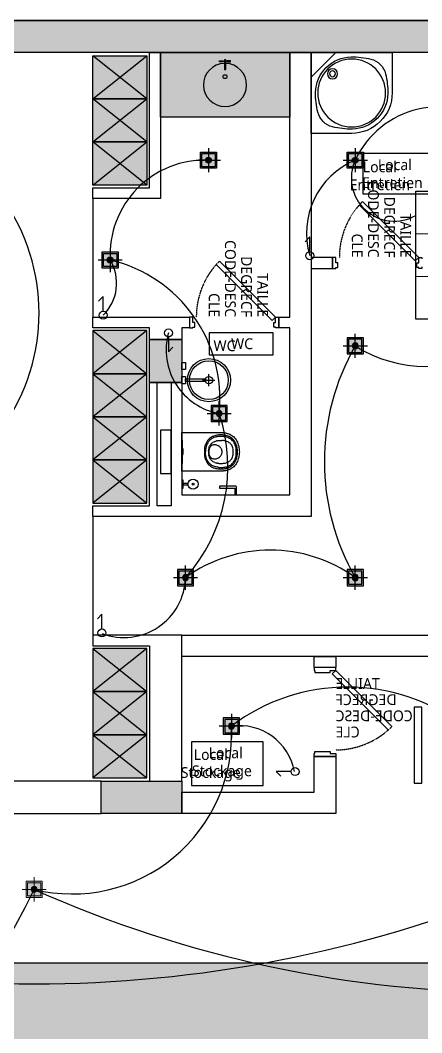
# Model space of a CAD drawing. Header units: millimetres. Extents: x 31778 to 54642, y 18502 to 28743.
# Drawn here: x 37809 to 38182, y 21075 to 22014 of the extents above; entities that cross this region are included whole.
import ezdxf
from ezdxf.enums import TextEntityAlignment as Align

# ---------------------------------------------------------------- set-up
doc = ezdxf.new("R2010")
doc.units = ezdxf.units.MM
doc.linetypes.add('ACAD_ISO03W100', pattern=[30, 12, -18])
doc.linetypes.add('PROJECTION', pattern=[0.375, 0.25, -0.125])
doc.layers.add('A-ANNO-050-LEGN', color=4, linetype='Continuous', lineweight=5)
doc.layers.add('STRUCTURE POUTRES', color=5, linetype='ACAD_ISO03W100', lineweight=20)
doc.layers.add('A-TECH-ELEC-VU', color=1, linetype='Continuous', lineweight=9, true_color=0xff0000)
doc.layers.add('CIRCUITS ECLAIRAGE', color=1, linetype='Continuous')
doc.layers.add('Plan Archi', color=8, linetype='Continuous')
doc.styles.add('0-TEXT-ANNO', font='', dxfattribs={"height": 2.5})
doc.styles.add('0-TEXT-BASE', font='')
doc.styles.add('Verdana', font='verdana.ttf')
doc.styles.get('0-TEXT-ANNO').set_extended_font_data('Roboto Light')
doc.styles.get('0-TEXT-BASE').set_extended_font_data('Roboto Light')

# ---------------------------------------------------------------- blocks, each defined once
blk = doc.blocks.new('LAV_ENTRETIEN')
at = {"color": 252}
blk.add_line((0, 0.227), (-0.227, 0), dxfattribs=at)
for points in [[(-0.75, 0), (0, 0), (0, 0.75), (-0.375, 0.75, 0.414214), (-0.75, 0.375), (-0.75, 0)], [(-0.1968, 0.6892, 0.06511), (-0.381, 0.7099, 0.194228), (-0.6119, 0.6119, 0.194228), (-0.7099, 0.381, 0.06511), (-0.6892, 0.1968, 0.278572), (-0.5532, 0.0608, 0.06511), (-0.369, 0.0401, 0.194228), (-0.1381, 0.1381, 0.194228), (-0.0401, 0.369, 0.06511), (-0.0608, 0.5532, 0.278572), (-0.1968, 0.6892, 487439.351503)]]:
    blk.add_lwpolyline(points, format="xyb", close=True, dxfattribs=at)
for centre, radius in [((-0.375, 0.375), 0.315), ((-0.1968, 0.1968), 0.0475), ((-0.1968, 0.1968), 0.0275)]:
    blk.add_circle(centre, radius, dxfattribs=at)
blk = doc.blocks.new('*U173')
at = {"color": 252}
for p, q in [((-0.1552, 0.3345), (-0.1537, 0.3247)), ((-0.1537, 0.3247), (-0.1516, 0.3148)), ((-0.1516, 0.3148), (-0.1489, 0.3047)), ((-0.1489, 0.3047), (-0.1454, 0.2946)), ((-0.1454, 0.2946), (-0.1411, 0.2845)), ((-0.1413, 0.3355), (-0.1399, 0.3262)), ((-0.1411, 0.2845), (-0.1359, 0.2746)), ((-0.1399, 0.3262), (-0.1379, 0.3167)), ((-0.1379, 0.3167), (-0.1353, 0.3071)), ((-0.1353, 0.3071), (-0.132, 0.2976)), ((-0.132, 0.2976), (-0.128, 0.2881)), ((-0.128, 0.2881), (-0.1231, 0.2789)), ((-0.103, 0.3301), (-0.1013, 0.3218)), ((-0.099, 0.3136), (-0.1013, 0.3218)), ((-0.0963, 0.3055), (-0.099, 0.3136)), ((-0.0963, 0.3055), (-0.093, 0.2978)), ((-0.0891, 0.2904), (-0.093, 0.2978)), ((-0.0847, 0.2835), (-0.0891, 0.2904)), ((-0.0847, 0.2835), (-0.0797, 0.2771)), ((-0.0645, 0.3058), (-0.0646, 0.2997)), ((-0.0646, 0.2997), (-0.0641, 0.2936)), ((-0.064, 0.3119), (-0.0645, 0.3058)), ((-0.0641, 0.2936), (-0.0631, 0.2875)), ((-0.063, 0.318), (-0.064, 0.3119)), ((-0.0631, 0.2875), (-0.0617, 0.2816)), ((-0.0615, 0.3239), (-0.063, 0.318)), ((-0.0596, 0.3297), (-0.0615, 0.3239)), ((0.062, 0.3234), (0.0601, 0.3292)), ((0.0619, 0.281), (0.0634, 0.287)), ((0.0635, 0.3174), (0.062, 0.3234)), ((0.0634, 0.287), (0.0644, 0.293)), ((0.0644, 0.3114), (0.0635, 0.3174)), ((0.0649, 0.3053), (0.0644, 0.3114)), ((0.0644, 0.293), (0.0649, 0.2991)), ((0.0649, 0.2991), (0.0649, 0.3053)), ((0.0871, 0.2835), (0.0821, 0.2771)), ((0.0871, 0.2835), (0.0915, 0.2904)), ((0.0954, 0.2978), (0.0915, 0.2904)), ((0.0987, 0.3055), (0.0954, 0.2978)), ((0.0987, 0.3055), (0.1015, 0.3136)), ((0.1015, 0.3136), (0.1037, 0.3218)), ((0.1054, 0.3301), (0.1037, 0.3218)), ((0.1304, 0.2881), (0.1255, 0.2789)), ((0.1344, 0.2976), (0.1304, 0.2881)), ((0.1377, 0.3071), (0.1344, 0.2976)), ((0.1403, 0.3167), (0.1377, 0.3071)), ((0.1383, 0.2746), (0.1435, 0.2845)), ((0.1423, 0.3262), (0.1403, 0.3167)), ((0.1437, 0.3355), (0.1423, 0.3262)), ((0.1435, 0.2845), (0.1478, 0.2946)), ((0.1478, 0.2946), (0.1513, 0.3047)), ((0.1513, 0.3047), (0.154, 0.3148)), ((0.154, 0.3148), (0.1561, 0.3247)), ((0.1561, 0.3247), (0.1576, 0.3345)), ((-0.1359, 0.2746), (-0.1297, 0.265)), ((-0.1297, 0.265), (-0.1225, 0.2557)), ((-0.1231, 0.2789), (-0.1174, 0.27)), ((-0.1225, 0.2557), (-0.114, 0.2469)), ((-0.1174, 0.27), (-0.1108, 0.2616)), ((-0.114, 0.2469), (-0.1044, 0.2387)), ((-0.1108, 0.2616), (-0.1032, 0.2536)), ((-0.1044, 0.2387), (-0.0934, 0.2311)), ((-0.1032, 0.2536), (-0.0945, 0.2461)), ((-0.0945, 0.2461), (-0.0847, 0.2394)), ((-0.0934, 0.2311), (-0.0811, 0.2245)), ((-0.0847, 0.2394), (-0.0737, 0.2335)), ((-0.0811, 0.2245), (-0.0674, 0.2188)), ((-0.0741, 0.2713), (-0.0797, 0.2771)), ((-0.0681, 0.2661), (-0.0741, 0.2713)), ((-0.0737, 0.2335), (-0.0615, 0.2284)), ((-0.0681, 0.2661), (-0.0613, 0.2615)), ((-0.0674, 0.2188), (-0.0523, 0.2142)), ((-0.0617, 0.2816), (-0.0612, 0.2801)), ((-0.0615, 0.2284), (-0.0479, 0.2243)), ((-0.0613, 0.2615), (-0.0539, 0.2575)), ((-0.0612, 0.2801), (-0.0605, 0.2786)), ((-0.0605, 0.2786), (-0.0598, 0.2772)), ((-0.0598, 0.2772), (-0.0591, 0.2757)), ((-0.0591, 0.2757), (-0.0582, 0.2743)), ((-0.0582, 0.2743), (-0.0573, 0.2729)), ((-0.0573, 0.2729), (-0.0563, 0.2715)), ((-0.0563, 0.2715), (-0.0552, 0.2702)), ((-0.0552, 0.2702), (-0.054, 0.2689)), ((-0.054, 0.2689), (-0.0528, 0.2676)), ((-0.0456, 0.254), (-0.0539, 0.2575)), ((-0.0528, 0.2676), (-0.0515, 0.2663)), ((-0.0523, 0.2142), (-0.0359, 0.2108)), ((-0.0515, 0.2663), (-0.0501, 0.2651)), ((-0.0501, 0.2651), (-0.0487, 0.2639)), ((-0.0487, 0.2639), (-0.0472, 0.2627)), ((-0.0479, 0.2243), (-0.033, 0.2212)), ((-0.0472, 0.2627), (-0.0456, 0.2616)), ((-0.0456, 0.2616), (-0.044, 0.2605)), ((-0.0456, 0.254), (-0.0361, 0.2512)), ((-0.044, 0.2605), (-0.0423, 0.2595)), ((-0.0423, 0.2595), (-0.0406, 0.2585)), ((-0.0406, 0.2585), (-0.0388, 0.2575)), ((-0.0388, 0.2575), (-0.0369, 0.2566)), ((-0.0369, 0.2566), (-0.035, 0.2557)), ((-0.0361, 0.2512), (-0.0253, 0.249)), ((-0.0359, 0.2108), (-0.018, 0.2088)), ((-0.035, 0.2557), (-0.0331, 0.2549)), ((-0.0331, 0.2549), (-0.0311, 0.2541)), ((-0.033, 0.2212), (-0.0166, 0.2193)), ((-0.0311, 0.2541), (-0.0291, 0.2534)), ((-0.0291, 0.2534), (-0.027, 0.2527)), ((-0.027, 0.2527), (-0.0249, 0.252)), ((-0.0129, 0.2475), (-0.0253, 0.249)), ((-0.0249, 0.252), (-0.0228, 0.2515)), ((-0.0228, 0.2515), (-0.0206, 0.2509)), ((-0.0206, 0.2509), (-0.0184, 0.2505)), ((-0.0184, 0.2505), (-0.0162, 0.25)), ((-0.018, 0.2088), (0.0012, 0.2081)), ((-0.0166, 0.2193), (0.0012, 0.2187)), ((-0.0162, 0.25), (-0.0139, 0.2497)), ((-0.0139, 0.2497), (-0.0117, 0.2493)), ((-0.0129, 0.2475), (0.0012, 0.247)), ((-0.0117, 0.2493), (-0.0094, 0.2491)), ((-0.0094, 0.2491), (-0.0071, 0.2489)), ((-0.0071, 0.2489), (-0.0048, 0.2487)), ((-0.0048, 0.2487), (-0.0025, 0.2486)), ((-0.0025, 0.2486), (-0.0002, 0.2486)), ((-0.0002, 0.2486), (0.0021, 0.2486)), ((0.0012, 0.247), (0.0153, 0.2475)), ((0.019, 0.2193), (0.0012, 0.2187)), ((0.0012, 0.2081), (0.0204, 0.2088)), ((0.0021, 0.2486), (0.0045, 0.2487)), ((0.0045, 0.2487), (0.0068, 0.2488)), ((0.0068, 0.2488), (0.0091, 0.249)), ((0.0091, 0.249), (0.0113, 0.2492)), ((0.0113, 0.2492), (0.0136, 0.2495)), ((0.0136, 0.2495), (0.0159, 0.2499)), ((0.0153, 0.2475), (0.0277, 0.249)), ((0.0159, 0.2499), (0.0181, 0.2503)), ((0.0181, 0.2503), (0.0203, 0.2507)), ((0.0354, 0.2212), (0.019, 0.2193)), ((0.0203, 0.2507), (0.0225, 0.2512)), ((0.0204, 0.2088), (0.0383, 0.2108)), ((0.0225, 0.2512), (0.0246, 0.2518)), ((0.0246, 0.2518), (0.0267, 0.2524)), ((0.0267, 0.2524), (0.0288, 0.2531)), ((0.0385, 0.2512), (0.0277, 0.249)), ((0.0288, 0.2531), (0.0309, 0.2538)), ((0.0309, 0.2538), (0.0329, 0.2546)), ((0.0329, 0.2546), (0.0348, 0.2554)), ((0.0348, 0.2554), (0.0368, 0.2562)), ((0.0503, 0.2243), (0.0354, 0.2212)), ((0.0368, 0.2562), (0.0386, 0.2571)), ((0.0383, 0.2108), (0.0547, 0.2142)), ((0.0385, 0.2512), (0.048, 0.254)), ((0.0386, 0.2571), (0.0404, 0.2581)), ((0.0404, 0.2581), (0.0422, 0.2591)), ((0.0422, 0.2591), (0.0439, 0.2601)), ((0.0439, 0.2601), (0.0456, 0.2612)), ((0.0456, 0.2612), (0.0472, 0.2623)), ((0.0472, 0.2623), (0.0487, 0.2634)), ((0.048, 0.254), (0.0563, 0.2575)), ((0.0487, 0.2634), (0.0501, 0.2646)), ((0.0501, 0.2646), (0.0515, 0.2658)), ((0.0639, 0.2284), (0.0503, 0.2243)), ((0.0515, 0.2658), (0.0529, 0.2671)), ((0.0529, 0.2671), (0.0541, 0.2683)), ((0.0541, 0.2683), (0.0553, 0.2697)), ((0.0547, 0.2142), (0.0698, 0.2188)), ((0.0553, 0.2697), (0.0564, 0.271)), ((0.0563, 0.2575), (0.0638, 0.2615)), ((0.0564, 0.271), (0.0575, 0.2724)), ((0.0575, 0.2724), (0.0584, 0.2737)), ((0.0584, 0.2737), (0.0593, 0.2752)), ((0.0593, 0.2752), (0.0601, 0.2766)), ((0.0601, 0.2766), (0.0609, 0.278)), ((0.0609, 0.278), (0.0619, 0.281)), ((0.0705, 0.2661), (0.0638, 0.2615)), ((0.0761, 0.2335), (0.0639, 0.2284)), ((0.0698, 0.2188), (0.0835, 0.2245)), ((0.0705, 0.2661), (0.0765, 0.2713)), ((0.0871, 0.2394), (0.0761, 0.2335)), ((0.0821, 0.2771), (0.0765, 0.2713)), ((0.0835, 0.2245), (0.0958, 0.2311)), ((0.0969, 0.2461), (0.0871, 0.2394)), ((0.0958, 0.2311), (0.1068, 0.2387)), ((0.1056, 0.2536), (0.0969, 0.2461)), ((0.1132, 0.2616), (0.1056, 0.2536)), ((0.1068, 0.2387), (0.1164, 0.2469)), ((0.1198, 0.27), (0.1132, 0.2616)), ((0.1164, 0.2469), (0.1249, 0.2557)), ((0.1255, 0.2789), (0.1198, 0.27)), ((0.1249, 0.2557), (0.1321, 0.265)), ((0.1321, 0.265), (0.1383, 0.2746)), ((-0.1079, 0.0028), (-0.1091, 0)), ((0.1091, 0), (-0.1091, 0)), ((-0.1079, 0.0028), (-0.032, 0.0028)), ((-0.032, 0.0028), (-0.032, 0.0078)), ((-0.032, 0.0078), (-0.0204, 0.0078)), ((-0.032, 0.0028), (0.032, 0.0028)), ((-0.0204, 0.0078), (-0.0204, 0.0128)), ((0.0204, 0.0128), (-0.0204, 0.0128)), ((0.0204, 0.0078), (-0.0204, 0.0078)), ((0.0204, 0.0078), (0.0204, 0.0128)), ((0.032, 0.0078), (0.0204, 0.0078)), ((0.032, 0.0028), (0.032, 0.0078)), ((0.032, 0.0028), (0.1079, 0.0028)), ((0.1079, 0.0028), (0.1091, 0))]:
    blk.add_line(p, q, dxfattribs=at)
for points in [[(0.18, 0), (-0.18, 0), (-0.18, 0.3591), (-0.1797, 0.3646), (-0.1793, 0.3702), (-0.1788, 0.3758), (-0.1782, 0.3814), (-0.1776, 0.3869), (-0.1768, 0.3925), (-0.1768, 0.3928), (-0.1759, 0.3981), (-0.175, 0.4036), (-0.1739, 0.4091), (-0.1728, 0.4147), (-0.1716, 0.4202), (-0.1702, 0.4257), (-0.1672, 0.4355), (-0.1633, 0.4452), (-0.1583, 0.4546), (-0.1524, 0.4637), (-0.1457, 0.4724), (-0.138, 0.4807), (-0.1296, 0.4885), (-0.1204, 0.4958), (-0.1105, 0.5025), (-0.0999, 0.5087), (-0.0887, 0.5142), (-0.0771, 0.519), (-0.0649, 0.5232), (-0.0524, 0.5266), (-0.0396, 0.5293), (-0.0265, 0.5312), (-0.0133, 0.5324), (0, 0.5328), (0.0133, 0.5324), (0.0265, 0.5312), (0.0396, 0.5293), (0.0524, 0.5266), (0.0649, 0.5232), (0.0771, 0.519), (0.0887, 0.5142), (0.0999, 0.5087), (0.1105, 0.5025), (0.1204, 0.4958), (0.1296, 0.4885), (0.138, 0.4807), (0.1457, 0.4724), (0.1524, 0.4637), (0.1525, 0.4636), (0.1583, 0.4546), (0.1633, 0.4452), (0.1672, 0.4355), (0.1702, 0.4257), (0.1716, 0.4202), (0.1728, 0.4147), (0.1739, 0.4091), (0.175, 0.4036), (0.1759, 0.3981), (0.1768, 0.3928), (0.1768, 0.3925), (0.1776, 0.3869), (0.1782, 0.3814), (0.1788, 0.3758), (0.1793, 0.3702), (0.1797, 0.3646), (0.18, 0.3591)], [(-0.2, -0.2), (0.2, -0.2), (0.2, -0.1), (-0.2, -0.1)]]:
    blk.add_lwpolyline(points, close=True, dxfattribs=at)
for points in [[(0.1576, 0.3345), (0.1586, 0.344), (0.1591, 0.353), (0.1593, 0.3617), (0.1591, 0.3703), (0.1586, 0.3794), (0.1576, 0.3888), (0.157, 0.3928), (0.1561, 0.3986), (0.154, 0.4085), (0.1525, 0.4141), (0.1513, 0.4186), (0.1478, 0.4287), (0.1435, 0.4388), (0.1383, 0.4487), (0.1321, 0.4583), (0.1249, 0.4676), (0.1164, 0.4764), (0.1068, 0.4847), (0.0958, 0.4922), (0.0835, 0.4989), (0.0698, 0.5045), (0.0547, 0.5091), (0.0383, 0.5125), (0.0204, 0.5146), (0.0012, 0.5153), (-0.018, 0.5146), (-0.0359, 0.5125), (-0.0523, 0.5091), (-0.0674, 0.5045), (-0.0811, 0.4989), (-0.0934, 0.4922), (-0.1044, 0.4847), (-0.114, 0.4764), (-0.1225, 0.4676), (-0.1297, 0.4583), (-0.1359, 0.4487), (-0.1411, 0.4388), (-0.1454, 0.4287), (-0.1489, 0.4186), (-0.1516, 0.4085), (-0.1537, 0.3986), (-0.1546, 0.3928), (-0.1552, 0.3888), (-0.1562, 0.3794), (-0.1567, 0.3703), (-0.1569, 0.3617), (-0.1567, 0.353), (-0.1562, 0.344), (-0.1552, 0.3345)], [(0.1437, 0.3355), (0.1447, 0.3446), (0.1452, 0.3534), (0.1454, 0.3617), (0.1452, 0.37), (0.1447, 0.3787), (0.1437, 0.3878), (0.143, 0.3928), (0.1423, 0.3971), (0.1403, 0.4066), (0.1377, 0.4162), (0.1344, 0.4257), (0.1304, 0.4352), (0.1255, 0.4444), (0.1198, 0.4533), (0.1132, 0.4618), (0.1056, 0.4698), (0.0969, 0.4772), (0.0871, 0.4839), (0.0761, 0.4898), (0.0639, 0.4949), (0.0503, 0.499), (0.0354, 0.5021), (0.019, 0.504), (0.0012, 0.5046), (-0.0166, 0.504), (-0.033, 0.5021), (-0.0479, 0.499), (-0.0615, 0.4949), (-0.0737, 0.4898), (-0.0847, 0.4839), (-0.0945, 0.4772), (-0.1032, 0.4698), (-0.1108, 0.4618), (-0.1174, 0.4533), (-0.1231, 0.4444), (-0.128, 0.4352), (-0.132, 0.4257), (-0.1353, 0.4162), (-0.1379, 0.4066), (-0.1399, 0.3971), (-0.1406, 0.3928), (-0.1413, 0.3878), (-0.1423, 0.3787), (-0.1428, 0.37), (-0.143, 0.3617), (-0.1428, 0.3534), (-0.1423, 0.3446), (-0.1413, 0.3355)], [(0.1054, 0.3301), (0.1067, 0.3383), (0.1075, 0.3464), (0.108, 0.3542), (0.1082, 0.3617), (0.108, 0.3691), (0.1075, 0.3769), (0.1067, 0.385), (0.1055, 0.3928), (0.1054, 0.3933), (0.1037, 0.4015), (0.1015, 0.4097), (0.0987, 0.4178), (0.0954, 0.4255), (0.0915, 0.4329), (0.0871, 0.4398), (0.0821, 0.4462), (0.0765, 0.452), (0.0705, 0.4572), (0.0638, 0.4618), (0.0563, 0.4658), (0.048, 0.4693), (0.0385, 0.4721), (0.0277, 0.4744), (0.0153, 0.4758), (0.0012, 0.4763), (-0.0129, 0.4758), (-0.0253, 0.4744), (-0.0361, 0.4721), (-0.0456, 0.4693), (-0.0539, 0.4658), (-0.0613, 0.4618), (-0.0681, 0.4572), (-0.0741, 0.452), (-0.0797, 0.4462), (-0.0847, 0.4398), (-0.0891, 0.4329), (-0.093, 0.4255), (-0.0963, 0.4178), (-0.099, 0.4097), (-0.1013, 0.4015), (-0.103, 0.3933), (-0.1031, 0.3928), (-0.1043, 0.385), (-0.1051, 0.3769), (-0.1056, 0.3691)], [(-0.103, 0.3301), (-0.1043, 0.3383), (-0.1051, 0.3464), (-0.1056, 0.3542), (-0.1058, 0.3617), (-0.1056, 0.3691)], [(0.0601, 0.3292), (0.0578, 0.3347), (0.0549, 0.3401), (0.0517, 0.3451), (0.0481, 0.3498), (0.0441, 0.3542), (0.0398, 0.3582), (0.0352, 0.3617), (0.0303, 0.3648), (0.0252, 0.3674), (0.0199, 0.3695), (0.0144, 0.3711), (0.0089, 0.3722), (0.0033, 0.3728), (-0.0024, 0.3728), (-0.008, 0.3723), (-0.0136, 0.3713), (-0.0191, 0.3697), (-0.0244, 0.3676), (-0.0295, 0.3651), (-0.0344, 0.362), (-0.0391, 0.3585), (-0.0434, 0.3546), (-0.0474, 0.3502), (-0.0511, 0.3456), (-0.0543, 0.3405), (-0.0572, 0.3352), (-0.0596, 0.3297)]]:
    blk.add_lwpolyline(points, dxfattribs=at)
blk = doc.blocks.new('RANG_VEST')
at = {"true_color": 0xffffff}
h = blk.add_hatch(color=7, dxfattribs=at)
h.dxf.hatch_style = 1
h.paths.add_polyline_path([(0.5, -0.4), (0.5, 0), (0, 0), (0, -0.4)])
blk.add_lwpolyline([(0.5, -0.4), (0.5, 0), (0, 0), (0, -0.4)], close=True)
blk.add_lwpolyline([(0, 0), (0.5, -0.4), (0.5, 0), (0, -0.4)])
blk = doc.blocks.new('SPOT-NORMAL')
at = {"true_color": 0xffffff}
h = blk.add_hatch(color=7, dxfattribs=at)
h.dxf.hatch_style = 1
h.paths.add_polyline_path([(-0.075, 0.075), (0.075, 0.075), (0.075, -0.075), (-0.075, -0.075)])
h = blk.add_hatch(color=256)
h.dxf.hatch_style = 1
edge = h.paths.add_edge_path()
edge.add_arc((0, 0), 0.0273, 0, 360)
for points in [[(0, 0.1125), (0, -0.1125)], [(-0.1125, 0), (0.1125, 0)]]:
    blk.add_lwpolyline(points)
at = {"flags": 128}
for points in [[(-0.075, 0.075), (0.075, 0.075), (0.075, -0.075), (-0.075, -0.075)], [(-0.0614, 0.0614), (0.0614, 0.0614), (0.0614, -0.0614), (-0.0614, -0.0614)]]:
    blk.add_lwpolyline(points, close=True, dxfattribs=at)
blk.add_circle((0, 0), 0.0273)
blk = doc.blocks.new('*U190')
at = {"layer": 'A-TECH-ELEC-VU', "xscale": -99.91905715994717, "yscale": 99.91905715994717, "zscale": 99.91905715994717, "rotation": 180}
blk.add_blockref('SPOT-NORMAL', (0, 0), dxfattribs=at)
blk = doc.blocks.new('*U191')
at = {"layer": 'CIRCUITS ECLAIRAGE', "color": 0, "linetype": 'ByBlock', "lineweight": -2, "transparency": 16777216}
blk.add_blockref('*U190', (168429.14, 5570.64), dxfattribs=at)
blk = doc.blocks.new('interrupteur simple allumage')
at = {"color": 3}
for p, q in [((0, -27473), (-13941, -42319)), ((0, -73626), (0, -27473))]:
    blk.add_line(p, q, dxfattribs=at)
blk.add_circle((0, -85871), 12245, dxfattribs=at)
blk = doc.blocks.new('ETIQ ECL')
at = {"color": 6, "linetype": 'ByBlock'}
blk.add_lwpolyline([(-28.09, 19.8), (28.09, 19.8), (28.09, -19.8), (-28.09, -19.8)], close=True, dxfattribs=at)
at = {"layer": 'STRUCTURE POUTRES', "color": 6, "linetype": 'ByBlock'}
for points in [[(-28.09, 19.8), (28.09, 19.8), (28.09, 6.6), (-28.09, 6.6)], [(-28.09, 6.6), (28.09, 6.6), (28.09, -6.6), (-28.09, -6.6)], [(-28.09, -6.6), (28.09, -6.6), (28.09, -19.8), (-28.09, -19.8)]]:
    blk.add_lwpolyline(points, close=True, dxfattribs=at)
at = {"layer": 'STRUCTURE POUTRES', "color": 6, "linetype": 'ByBlock', "style": 'Verdana'}
for tag, p in [('CIRCUIT', (0.33, 10.99)), ('CABLE', (-0.49, -2.08)), ('SECTION', (0.37, -14.32))]:
    blk.add_attdef(tag, text='', height=4.5, dxfattribs=at).set_placement(p, align=Align.CENTER)

msp = doc.modelspace()

# ---------------------------------------------------------------- hatches: boundary and pattern name
at = {"layer": 'Plan Archi'}
h = msp.add_hatch(color=252, dxfattribs=at)
h.dxf.hatch_style = 1
h.paths.add_polyline_path([(37105.534, 22014.253), (38755.534, 22014.253), (38755.534, 21984.253), (37105.534, 21984.253)])
h = msp.add_hatch(color=256, dxfattribs=at)
h.dxf.hatch_style = 1
h.paths.add_polyline_path([(37939.039, 21984.253), (38059.039, 21984.253), (38059.039, 21924.253), (37939.039, 21924.253)])
h = msp.add_hatch(color=252, dxfattribs=at)
h.dxf.hatch_style = 1
h.paths.add_polyline_path([(37959.039, 21678.097), (37929.039, 21678.097), (37929.039, 21718.097), (37959.039, 21718.097)])
h = msp.add_hatch(color=252, dxfattribs=at)
h.dxf.hatch_style = 1
h.paths.add_polyline_path([(37884.039, 21308.332), (37959.045, 21308.332), (37959.045, 21278.33), (37884.039, 21278.33)])
at = {"layer": 'Plan Archi', "true_color": 0x95b0cb}
h = msp.add_hatch(color=253, dxfattribs=at)
h.dxf.hatch_style = 1
h.paths.add_polyline_path([(37451.662, 21139.574), (39151.662, 21139.574), (39151.662, 20539.574), (37451.662, 20539.574)])

# ---------------------------------------------------------------- linework, layer by layer
at = {"layer": 'CIRCUITS ECLAIRAGE', "color": 6}
for centre, radius, start, end in [((38197.193, 21848.596), 85.25, 50.808891, 155.119751), ((37980.453, 21796.421), 88.1, 87.920432, 183.001544), ((38147.825, 21816.811), 73.206, 112.462586, 196.546192), ((38156.112, 21867.749), 39.924, 155.249973, 300.083319), ((37642.924, 21742.665), 183.642, 324.568944, 35.431056), ((37856.985, 21770.252), 41.523, 314.281781, 31.273743), ((37862.108, 21663.098), 132.243, 354.064536, 76.725056), ((38003.991, 21708.109), 59.591, 164.432846, 259.998919), ((38307.078, 21604.575), 215.905, 150.129906, 209.870094), ((38185.459, 21815.53), 122.479, 237.613, 302.387), ((37847.263, 21600.032), 154.488, 318.193222, 18.645539), ((38041.136, 21388.524), 134.067, 54.044279, 125.955721), ((37905.344, 21498.613), 57.095, 249.246898, 358.428056), ((38112.662, 21217.149), 178.375, 52.854257, 127.145743), ((37857.265, 21351.446), 147.897, 256.200023, 3.056662), ((38011.91, 21307.141), 52.653, 10.884625, 97.595122), ((37821.986, 22307.427), 1187.284, 247.843162, 292.156836), ((37198.565, 21508.688), 692.226, 284.698924, 334.237551), ((38269.762, 22206.483), 1094.456, 245.849738, 294.150262)]:
    msp.add_arc(centre, radius, start, end, dxfattribs=at)
at = {"layer": 'Plan Archi'}
for p, q in [((36851.9, 22013.983), (39381.669, 22014.193)), ((39351.669, 21984.193), (36851.9, 21984.193)), ((37929.039, 21984.253), (37939.039, 21984.253)), ((37929.039, 21858.793), (37929.039, 21984.253)), ((37939.039, 21984.253), (38059.039, 21984.253)), ((37939.039, 21924.253), (37939.039, 21984.253)), ((37939.039, 21984.253), (37939.039, 21848.793)), ((38059.039, 21738.793), (38059.039, 21984.253)), ((38059.039, 21984.253), (38079.039, 21984.253)), ((38059.039, 21984.253), (38059.039, 21924.253)), ((38079.039, 21984.253), (38079.039, 21553.793)), ((38059.039, 21924.253), (37939.039, 21924.253)), ((38126.843, 21890.597), (38126.843, 21853.113)), ((38189.439, 21890.597), (38126.843, 21890.597)), ((37876.539, 21848.793), (37876.539, 21858.793)), ((37876.539, 21858.793), (37929.039, 21858.793)), ((38126.843, 21853.113), (38189.439, 21853.113)), ((37876.539, 21848.793), (37876.539, 21738.793)), ((37939.039, 21848.793), (37876.539, 21848.793)), ((38098.869, 21794.023), (38079.039, 21794.023)), ((38079.039, 21794.023), (38079.039, 21784.023)), ((38098.869, 21784.023), (38098.869, 21794.023)), ((38079.039, 21784.023), (38098.869, 21784.023)), ((37876.539, 21738.793), (37966.194, 21738.793)), ((37876.539, 21728.793), (37876.539, 21738.793)), ((37966.194, 21738.793), (37966.194, 21728.793)), ((38048.994, 21738.793), (38059.039, 21738.793)), ((38048.994, 21728.793), (38048.994, 21738.793)), ((37929.039, 21728.793), (37876.539, 21728.793)), ((37929.039, 21718.097), (37929.039, 21728.793)), ((37966.194, 21728.793), (37959.039, 21728.793)), ((37959.039, 21728.793), (37959.039, 21718.097)), ((37984.329, 21724.207), (37984.329, 21703.933)), ((38043.554, 21724.207), (37984.329, 21724.207)), ((38043.554, 21703.933), (38043.554, 21724.207)), ((38059.039, 21728.793), (38048.994, 21728.793)), ((38059.039, 21573.793), (38059.039, 21728.793)), ((37959.039, 21718.097), (37929.039, 21718.097)), ((37984.329, 21703.933), (38043.554, 21703.933)), ((37929.039, 21563.793), (37929.039, 21678.097)), ((37929.039, 21678.097), (37959.039, 21678.097)), ((37936.039, 21678.097), (37949.039, 21678.097)), ((37936.039, 21563.793), (37936.039, 21678.097)), ((37949.039, 21678.097), (37949.039, 21563.793)), ((37959.039, 21678.097), (37959.039, 21573.793)), ((37959.039, 21573.793), (38059.039, 21573.793)), ((37876.539, 21553.793), (37876.539, 21563.793)), ((37876.539, 21563.793), (37929.039, 21563.793)), ((37949.039, 21563.793), (37936.039, 21563.793)), ((37876.539, 21553.793), (37876.539, 21443.793)), ((38079.039, 21553.793), (37876.539, 21553.793)), ((37959.045, 21443.793), (37876.539, 21443.793)), ((37876.539, 21443.793), (37876.539, 21433.793)), ((37959.045, 21443.793), (38681.669, 21443.793)), ((37959.045, 21423.793), (37959.045, 21443.793)), ((37959.045, 21308.332), (37959.045, 21443.793)), ((37876.539, 21433.793), (37929.039, 21433.793)), ((37929.039, 21433.793), (37929.039, 21308.332)), ((38681.669, 21423.793), (37959.045, 21423.793)), ((38081.669, 21423.793), (38101.669, 21423.793)), ((38081.669, 21413.832), (38081.669, 21423.793)), ((38101.669, 21423.793), (38101.669, 21413.832)), ((38101.669, 21413.832), (38081.669, 21413.832)), ((37968.042, 21344.843), (37968.042, 21304.117)), ((38034.374, 21344.843), (37968.042, 21344.843)), ((38034.374, 21304.117), (38034.374, 21344.843)), ((38081.669, 21298.14), (38081.669, 21331.032)), ((38081.669, 21331.032), (38101.669, 21331.032)), ((38101.669, 21331.032), (38101.669, 21278.33)), ((37884.039, 21308.332), (37326.55, 21308.332)), ((37884.039, 21278.33), (37884.039, 21308.332)), ((37929.039, 21308.332), (37959.045, 21308.332)), ((37959.045, 21278.33), (37959.045, 21298.14)), ((37959.045, 21298.14), (38081.669, 21298.14)), ((37968.042, 21304.117), (38034.374, 21304.117)), ((37326.55, 21278.33), (37884.039, 21278.33)), ((38101.669, 21278.33), (37959.045, 21278.33)), ((37451.662, 21139.574), (39151.662, 21139.574))]:
    msp.add_line(p, q, dxfattribs=at)
at = {"layer": 'Plan Archi', "color": 252}
for p, q in [((38098.869, 21792.723), (38098.869, 21785.323)), ((37966.194, 21737.493), (37966.194, 21730.093)), ((38048.994, 21737.493), (38048.994, 21730.093)), ((37984.077, 21674.69, 0), (37984.077, 21685.835, 0)), ((37978.504, 21680.262, 0), (37989.65, 21680.262, 0)), ((37978.669, 21679.091), (37978.669, 21681.494)), ((38100.369, 21413.832), (38082.969, 21413.832)), ((38100.369, 21331.032), (38082.969, 21331.032))]:
    msp.add_line(p, q, dxfattribs=at)
for points in [[(37105.534, 22014.253), (38755.534, 22014.253), (38755.534, 21984.253), (37105.534, 21984.253)], [(37993.854, 21976.73), (37997.399, 21976.73), (37997.399, 21975.78), (37993.854, 21975.78)], [(37999.673, 21977.583), (37998.405, 21977.583), (37998.405, 21968.709), (37999.673, 21968.709)], [(38004.224, 21976.73), (38000.679, 21976.73), (38000.679, 21975.78), (38004.224, 21975.78)], [(37959.039, 21678.097), (37929.039, 21678.097), (37929.039, 21718.097), (37959.039, 21718.097)], [(37962.244, 21679.091), (37962.244, 21681.494), (37981.072, 21681.494), (37981.072, 21679.091)], [(37960.104, 21587.627), (37959.039, 21587.627), (37959.039, 21579.958), (37960.104, 21579.958)], [(37960.104, 21584.325), (37960.104, 21583.26), (37964.689, 21583.26), (37964.689, 21584.325)], [(37884.039, 21308.332), (37959.045, 21308.332), (37959.045, 21278.33), (37884.039, 21278.33)]]:
    msp.add_lwpolyline(points, close=True, dxfattribs=at)
at = {"layer": 'Plan Archi'}
for points in [[(38123.606, 21842.86), (38175.556, 21790.91), (38178.669, 21794.023), (38126.625, 21846.066)], [(37990.931, 21787.63), (38042.881, 21735.68), (38045.994, 21738.793), (37993.951, 21790.836)], [(38150.506, 21355.77), (38098.556, 21407.719), (38101.669, 21410.832), (38153.712, 21358.789)]]:
    msp.add_lwpolyline(points, dxfattribs=at)
at = {"layer": 'Plan Archi', "color": 252}
for points in [[(38098.869, 21785.323), (38098.869, 21784.023), (38101.869, 21784.023), (38101.869, 21784.823), (38103.669, 21784.823), (38103.669, 21789.023), (38101.869, 21789.023), (38101.869, 21794.023), (38098.869, 21794.023), (38098.869, 21792.723)], [(38181.669, 21785.323), (38181.669, 21784.023), (38178.669, 21784.023), (38178.669, 21784.823), (38176.869, 21784.823), (38176.869, 21789.023), (38178.669, 21789.023), (38178.669, 21794.023), (38181.669, 21794.023), (38181.669, 21792.723)], [(37966.194, 21730.093), (37966.194, 21728.793), (37969.194, 21728.793), (37969.194, 21729.593), (37970.994, 21729.593), (37970.994, 21733.793), (37969.194, 21733.793), (37969.194, 21738.793), (37966.194, 21738.793), (37966.194, 21737.493)], [(38048.994, 21730.093), (38048.994, 21728.793), (38045.994, 21728.793), (38045.994, 21729.593), (38044.194, 21729.593), (38044.194, 21733.793), (38045.994, 21733.793), (38045.994, 21738.793), (38048.994, 21738.793), (38048.994, 21737.493)], [(37959.039, 21696.565), (37962.244, 21696.565), (37962.244, 21690.055), (37959.039, 21690.055), (37959.039, 21696.565)], [(37959.039, 21683.548), (37962.244, 21683.548), (37962.244, 21677.038), (37959.039, 21677.038), (37959.039, 21683.548)], [(38082.969, 21413.832), (38081.669, 21413.832), (38081.669, 21410.832), (38082.469, 21410.832), (38082.469, 21409.032), (38096.669, 21409.032), (38096.669, 21410.832), (38101.669, 21410.832), (38101.669, 21413.832), (38100.369, 21413.832)], [(38082.969, 21331.032), (38081.669, 21331.032), (38081.669, 21334.032), (38082.469, 21334.032), (38082.469, 21335.832), (38096.669, 21335.832), (38096.669, 21334.032), (38101.669, 21334.032), (38101.669, 21331.032), (38100.369, 21331.032)]]:
    msp.add_lwpolyline(points, dxfattribs=at)
at = {"layer": 'Plan Archi', "color": 252, "flags": 128}
msp.add_lwpolyline([(38009.837, 21574.293), (38009.837, 21580.995, 0.4142136), (38009.039, 21581.793), (37994.039, 21581.793), (37994.039, 21580.197), (38008.241, 21580.197), (38008.241, 21574.293), (38009.837, 21574.293)], format="xyb", dxfattribs=at)
msp.add_lwpolyline([(38010.039, 21573.793), (38008.039, 21573.793), (38008.039, 21574.293), (38010.039, 21574.293), (38010.039, 21573.793)], close=True, dxfattribs=at)
at = {"layer": 'Plan Archi', "color": 252, "lineweight": -3}
msp.add_lwpolyline([(38181.669, 21377.013), (38174.559, 21377.013), (38174.559, 21306.387), (38181.669, 21306.387)], close=True, dxfattribs=at)
at = {"layer": 'Plan Archi', "color": 252}
for centre, radius in [((37999.039, 21961.87), 1.807), ((37984.077, 21680.293, 0), 20), ((37984.077, 21680.293, 0), 18), ((37984.077, 21680.293, 0), 3.5), ((37969.364, 21583.793), 4.675), ((37969.364, 21583.793), 0.831)]:
    msp.add_circle(centre, radius, dxfattribs=at)
msp.add_arc((37999.039, 21954.253), 20, 91.816892, 88.183108, dxfattribs=at)
at = {"layer": 'Plan Archi', "linetype": 'PROJECTION'}
for centre, start, end in [((38178.669, 21794.023), 135, 180), ((38045.994, 21738.793), 135, 180), ((38101.669, 21410.832), 270, 315)]:
    msp.add_arc(centre, 73.6, start, end, dxfattribs=at)

# ---------------------------------------------------------------- block references
at = {"layer": 'CIRCUITS ECLAIRAGE'}
for name, p, xscale, yscale, zscale in [('SPOT-NORMAL', (37983.65, 21884.463), 99.91905715994717, 99.91905715994717, 99.91905715994717), ('SPOT-NORMAL', (38119.855, 21884.463), 99.91905715994717, 99.91905715994717, 99.91905715994717), ('interrupteur simple allumage', (38077.675, 21821.473), 0.0003, 0.0003, 0.0003), ('SPOT-NORMAL', (37892.474, 21791.808), 99.91905715994717, 99.91905715994717, 99.91905715994717), ('interrupteur simple allumage', (37885.975, 21766.287), 0.0003, 0.0003, 0.0003), ('interrupteur simple allumage', (37884.846, 21471.526), 0.0003, 0.0003, 0.0003), ('SPOT-NORMAL', (38004.951, 21359.332), -99.91905715994717, 99.91905715994717, 99.91905715994717)]:
    msp.add_blockref(name, p, dxfattribs=dict(at, xscale=xscale, yscale=yscale, zscale=zscale))
at = {"layer": 'CIRCUITS ECLAIRAGE', "color": 6, "linetype": 'ByBlock', "xscale": 3, "yscale": 3, "zscale": 3}
msp.add_blockref('ETIQ ECL', (38260.401, 21796.183), dxfattribs=at).add_auto_attribs({'SECTION': '3x1.5', 'CABLE': 'U1000R2V', 'CIRCUIT': 'CE13 SS'})
at = {"layer": 'CIRCUITS ECLAIRAGE'}
for name, p, xscale, yscale, zscale, rotation in [('interrupteur simple allumage', (37946.586, 21698.34), 0.0003, 0.0003, 0.0003, 180), ('SPOT-NORMAL', (38119.855, 21712.103), -99.91905715994717, 99.91905715994717, 99.91905715994717, 180), ('SPOT-NORMAL', (37993.642, 21649.423), -99.91905715994717, 99.91905715994717, 99.91905715994717, 180), ('SPOT-NORMAL', (37962.417, 21497.047), -99.91905715994717, 99.91905715994717, 99.91905715994717, 180), ('SPOT-NORMAL', (38119.855, 21497.047), -99.91905715994717, 99.91905715994717, 99.91905715994717, 180), ('interrupteur simple allumage', (38038.238, 21317.096), 0.0003, 0.0003, 0.0003, 89.99999999999999)]:
    msp.add_blockref(name, p, dxfattribs=dict(at, xscale=xscale, yscale=yscale, zscale=zscale, rotation=rotation))
msp.add_blockref('*U191', (-130607.156, 15637.176), dxfattribs=at)
at = {"layer": 'Plan Archi'}
for name, p, xscale, yscale, zscale, rotation in [('LAV_ENTRETIEN', (38079.039, 21984.253), -100, 100, 100, 270), ('RANG_VEST', (37876.539, 21941.293), -100.0000000000001, 100.0000000000001, 100.0000000000001, 180), ('RANG_VEST', (37876.539, 21901.293), -100.0000000000001, 100.0000000000001, 100.0000000000001, 180), ('RANG_VEST', (37876.539, 21861.293), -100.0000000000001, 100.0000000000001, 100.0000000000001, 180), ('*U173', (37959.039, 21613.793), 100, 100, 100, 270)]:
    msp.add_blockref(name, p, dxfattribs=dict(at, xscale=xscale, yscale=yscale, zscale=zscale, rotation=rotation))
at = {"layer": 'Plan Archi', "xscale": 100.0000000000002, "yscale": 100.0000000000002, "zscale": 100.0000000000002}
for p in [(37876.539, 21726.293), (37876.539, 21686.293), (37876.539, 21646.293), (37876.539, 21606.293), (37876.539, 21431.293), (37876.539, 21391.293), (37876.539, 21351.293)]:
    msp.add_blockref('RANG_VEST', p, dxfattribs=at)

# ---------------------------------------------------------------- texts
at = {"layer": 'A-ANNO-050-LEGN', "char_height": 9.9919, "width": 0.49225, "attachment_point": 5, "style": '0-TEXT-ANNO'}
for s, insert in [('Local\\PEntretien', (38142.623, 21869.807)), ('WC', (37998.54, 21712.15)), ('Local\\PStockage', (37985.817, 21322.876))]:
    msp.add_mtext(s, dxfattribs=dict(at, insert=insert))
at = {"layer": 'Plan Archi', "linetype": 'ByBlock', "style": '0-TEXT-ANNO'}
for s, p in [('Local', (38140.76, 21875.188)), ('Entretien', (38126.236, 21858.522)), ('WC', (38004.656, 21709.07)), ('Local', (37983.827, 21329.48)), ('Stockage', (37968.351, 21312.814))]:
    msp.add_text(s, height=10, dxfattribs=at).set_placement(p)
at = {"layer": 'Plan Archi', "color": 252, "style": '0-TEXT-BASE'}
for tag, text, p in [('CODE-DESC', '', (38131.669, 21794.023)), ('DEGRECF', '', (38146.669, 21794.023)), ('TAILLE', 'P80-05', (38161.669, 21794.023)), ('CLE', '', (38116.669, 21794.023)), ('CODE-DESC', '', (37998.994, 21738.793)), ('DEGRECF', '', (38013.994, 21738.793)), ('TAILLE', 'P80-05', (38028.994, 21738.793)), ('CLE', '', (37983.994, 21738.793))]:
    msp.add_attdef(tag, text=text, height=10, rotation=270, dxfattribs=at).set_placement(p, align=Align.RIGHT)
at = {"layer": 'Plan Archi', "color": 252, "style": '0-TEXT-BASE', "text_generation_flag": 4}
for tag, text, p in [('TAILLE', 'P80-05', (38101.669, 21393.832)), ('DEGRECF', '', (38101.669, 21378.832)), ('CODE-DESC', '', (38101.669, 21363.832)), ('CLE', '', (38101.669, 21348.832))]:
    msp.add_attdef(tag, text=text, height=10, rotation=180, dxfattribs=at).set_placement(p, align=Align.RIGHT)

doc.saveas('drawing.dxf')
